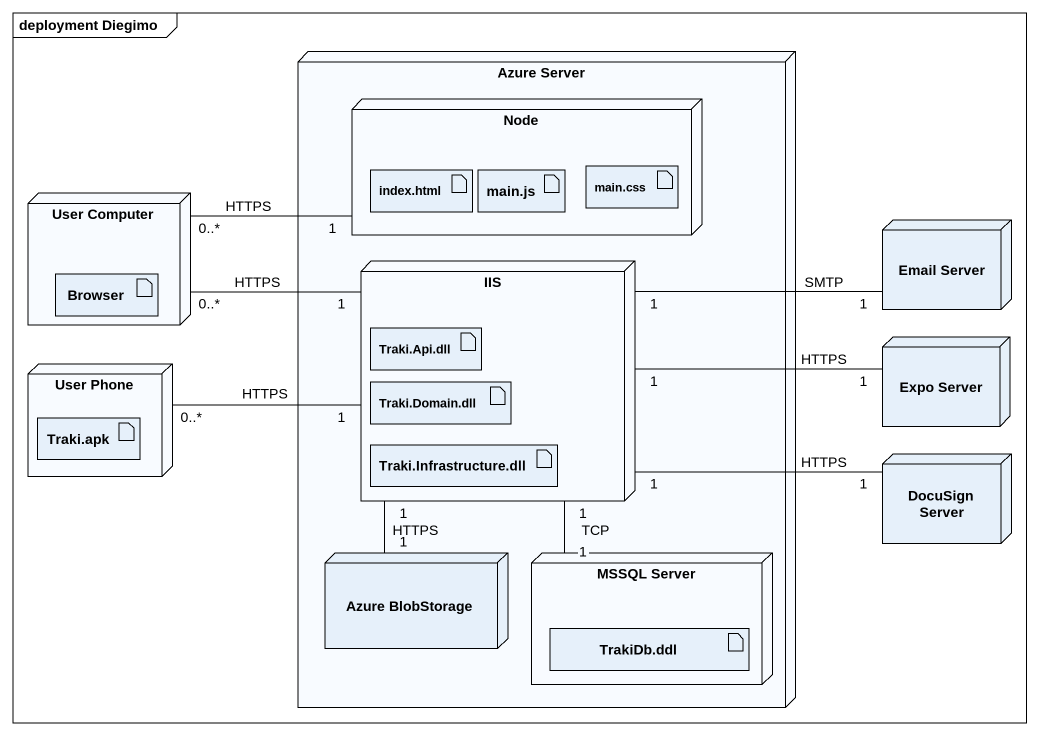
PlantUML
@startuml
mainframe deployment Diegimo
node "Azure Server" as Azure_Server {
  node "Node" as Node_ {
    artifact "index.html" as index_html
    artifact "main.js" as main_js
    artifact "main.css" as main_css
  }
  node IIS {
    artifact "Traki.Api.dll" as Traki_Api_dll
    artifact "Traki.Domain.dll" as Traki_Domain_dll
    artifact "Traki.Infrastructure.dll" as Traki_Infrastructure_dll
  }
  node "Azure BlobStorage" as Azure_BlobStorage
  node "MSSQL Server" as MSSQL_Server {
    artifact "TrakiDb.ddl" as TrakiDb_ddl
  }
}
node "User Computer" as User_Computer {
  artifact Browser
}
node "Email Server" as Email_Server
node "Expo Server" as Expo_Server
node "User Phone" as User_Phone {
  artifact "Traki.apk" as Traki_apk
}
node "DocuSign Server" as DocuSign_Server
User_Computer "0..*" -right- "1" Node_ : HTTPS
User_Computer "0..*" -right- "1" IIS : HTTPS
Email_Server "1" -left- "1" IIS : SMTP
IIS "1" -right- "1" Expo_Server : HTTPS
IIS "1" -right- "1" DocuSign_Server : HTTPS
IIS "1" -- "1" Azure_BlobStorage : HTTPS
IIS "1" -- "1" MSSQL_Server : TCP
User_Phone "0..*" -right- "1" IIS : HTTPS
@enduml
